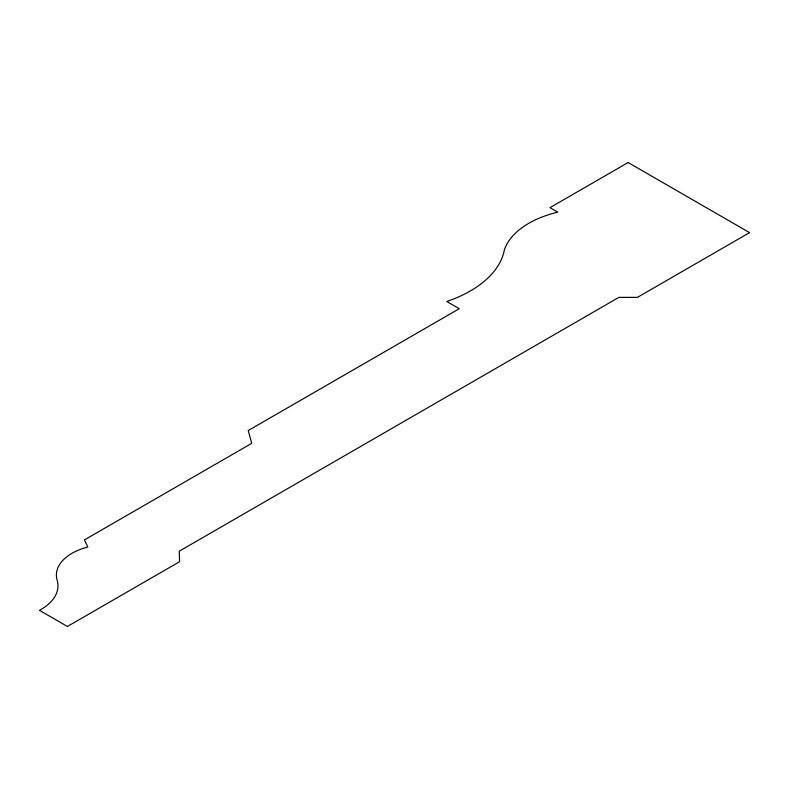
<?xml version="1.0" encoding="UTF-8"?>
<svg xmlns="http://www.w3.org/2000/svg" width="789" height="789" viewBox="0 0 789 789"><rect width="100%" height="100%" fill="white"/><g stroke="black" fill="none" stroke-linecap="round" stroke-linejoin="round"><path stroke-width="1.18" d="M628.133 162.534L549.982 207.655L557.784 212.162A88.664 51.186 0 0 0 504.368 249.876A118.389 68.347 0 0 1 446.781 301.497L459.267 308.706L248.249 430.538L251.691 443.349L84.433 539.913L87.816 547.014A53.218 30.722 0 0 0 57.114 580.093A57.824 33.385 0 0 1 39.45 610.321L67.41 626.466L179.557 561.719L179.251 551.186L618.882 297.374L637.404 297.384L749.55 232.637L628.133 162.534"/></g></svg>
